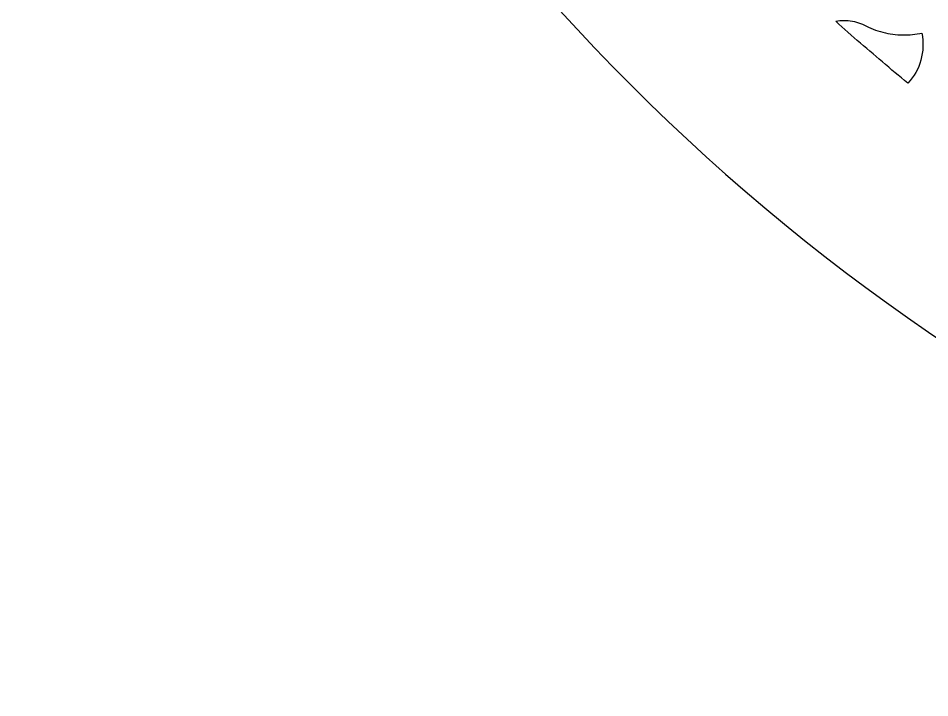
# Model space of a CAD drawing. Extents: x -1903 to -234, y -575 to 545.
# Drawn here: x -1902.9 to -1659, y -574.8 to -392.8 of the extents above; entities that cross this region are included whole.
import ezdxf

# ---------------------------------------------------------------- set-up
doc = ezdxf.new("R2010")
doc.units = 0
doc.layers.add('LAYER_1', color=18, linetype='CONTINUOUS')

msp = doc.modelspace()

# ---------------------------------------------------------------- linework, layer by layer
at = {"layer": 'LAYER_1'}
msp.add_lwpolyline([(-1342.91, 545.22, 0.414214), (-1902.91, -14.78, 0.414214), (-1342.91, -574.78, 0.414214), (-782.91, -14.78, 0.414214)], format="xyb", close=True, dxfattribs=at)
msp.add_lwpolyline([(-1684.14, -393.61), (-1683.59, -393.51), (-1683.04, -393.44), (-1682.49, -393.39), (-1681.93, -393.38), (-1681.37, -393.39), (-1680.81, -393.43), (-1680.25, -393.49), (-1679.69, -393.59), (-1679.14, -393.71), (-1678.59, -393.85), (-1678.04, -394.02), (-1677.5, -394.22), (-1676.96, -394.43), (-1676.42, -394.67), (-1675.89, -394.93), (-1675.37, -395.22), (-1674.74, -395.48), (-1674.12, -395.73), (-1673.47, -395.96), (-1672.83, -396.18), (-1672.18, -396.36), (-1671.52, -396.55), (-1670.86, -396.7), (-1670.2, -396.85), (-1669.53, -396.96), (-1668.86, -397.08), (-1668.2, -397.15), (-1667.53, -397.22), (-1666.86, -397.26), (-1666.2, -397.29), (-1665.54, -397.28), (-1664.88, -397.28), (-1664.23, -397.23), (-1663.57, -397.19), (-1662.94, -397.1), (-1662.3, -397.02), (-1661.67, -396.9), (-1661.05, -396.78), (-1660.91, -397.72), (-1660.83, -398.66), (-1660.79, -399.58), (-1660.8, -400.5), (-1660.86, -401.4), (-1660.98, -402.29), (-1661.14, -403.17), (-1661.35, -404.04), (-1661.62, -404.89), (-1661.93, -405.72), (-1662.29, -406.53), (-1662.71, -407.31), (-1663.16, -408.07), (-1663.67, -408.8), (-1664.23, -409.5), (-1664.83, -410.17), (-1665.69, -409.47), (-1666.55, -408.78), (-1667.42, -408.09), (-1668.27, -407.39), (-1669.11, -406.67), (-1669.95, -405.95), (-1670.79, -405.23), (-1671.64, -404.51), (-1672.48, -403.79), (-1673.32, -403.08), (-1674.16, -402.36), (-1675, -401.64), (-1675.84, -400.92), (-1676.68, -400.2), (-1677.52, -399.48), (-1678.37, -398.76), (-1679.21, -398.05), (-1680.05, -397.33), (-1680.87, -396.58), (-1681.69, -395.84), (-1682.5, -395.1), (-1683.32, -394.35)], close=True, dxfattribs=at)

doc.saveas('drawing.dxf')
